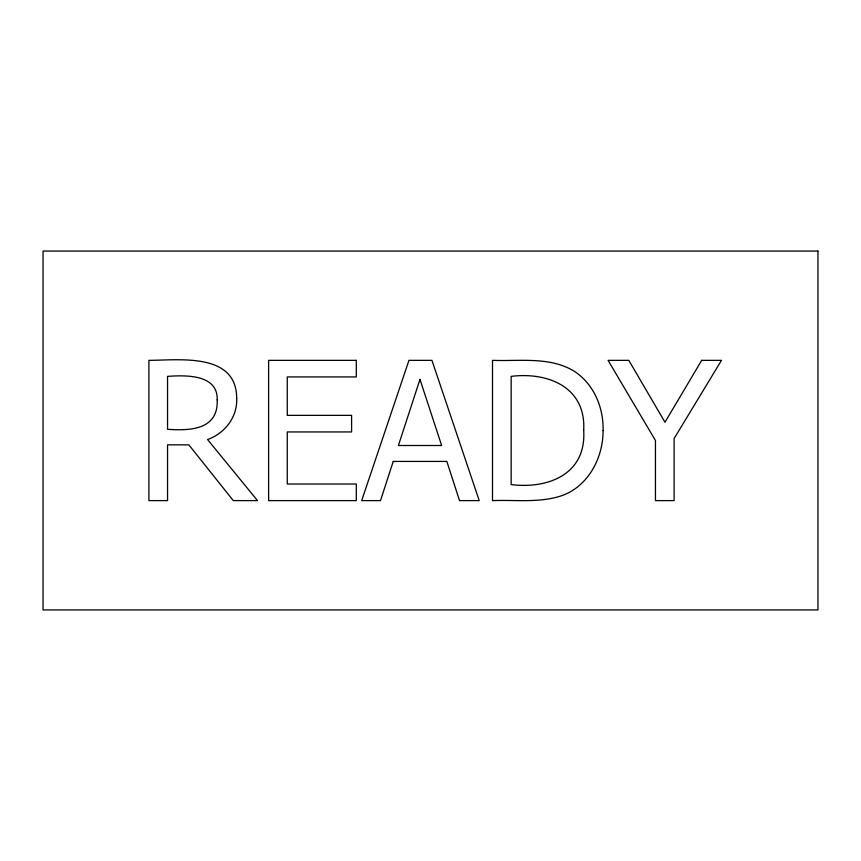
<?xml version="1.0" encoding="UTF-8"?>
<svg xmlns="http://www.w3.org/2000/svg" width="861" height="861" viewBox="0 0 861 861"><rect width="100%" height="100%" fill="white"/><g stroke="black" fill="none" stroke-linecap="round" stroke-linejoin="round"><path stroke-width="1.29" d="M583.683 430.339C586.567 474.196 548.253 489.166 511.154 484.592L511.154 376.365C547.79 371.823 586.18 387.03 583.683 430.339M603.087 430.618C603.141 457.126 589.172 484.754 563.729 494.978C540.988 503.384 516.18 499.681 492.503 500.607L492.503 360.35C519.807 361.394 550.114 356.303 574.642 371.468C594.058 384.501 603.647 407.683 603.087 430.618M236.678 398.406C237.561 417.122 224.764 433.374 207.576 439.562L257.504 500.607L233.288 500.607L188.839 444.846L167.551 444.846L167.551 500.607L148.899 500.607L148.899 360.35C179.11 360.242 236.721 352.224 236.678 398.406M217.187 399.816C218.511 429.779 190.313 430.887 167.551 429.305L167.551 376.365C185.449 375.127 218.027 374.104 217.187 399.816M393.229 461.421L380.508 500.607L361.674 500.607L408.953 360.35L431.942 360.35L479.222 500.607L459.537 500.607L446.827 461.421L393.229 461.421M419.974 379.378L398.406 445.503L441.639 445.503L419.974 379.378M701.704 360.35L664.972 422.234L628.799 360.35L608.081 360.35L655.458 440.509L655.458 500.607L674.109 500.607L674.109 438.529L721.486 360.35L701.704 360.35M817.95 251.068L43.05 251.068L43.05 609.932L817.95 609.932L817.95 251.068M356.303 360.35L268.61 360.35L268.61 500.607L356.303 500.607L356.303 484.022L287.262 484.022L287.262 431.942L351.6 431.942L351.6 415.357L287.262 415.357L287.262 376.935L356.303 376.935L356.303 360.35"/></g></svg>
